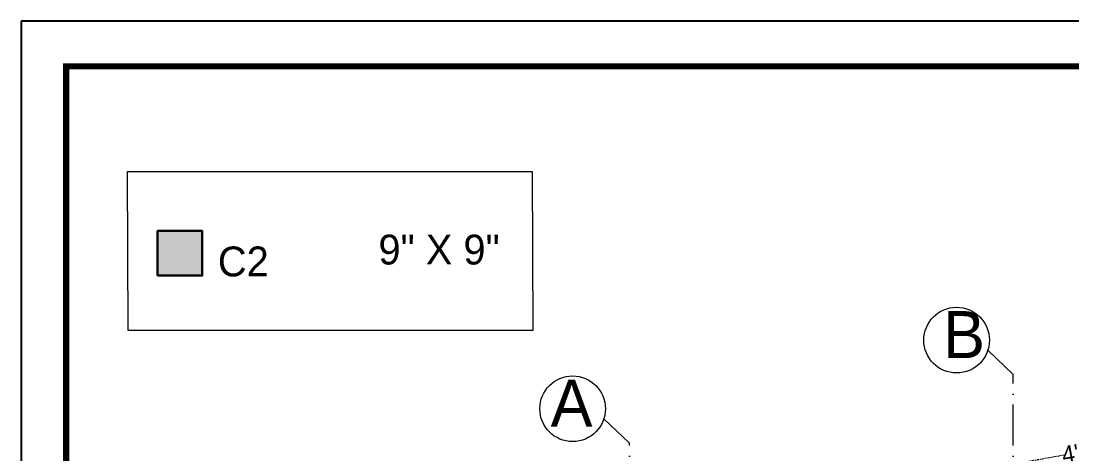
# Model space of a CAD drawing. Header units: millimetres. Extents: x -6808 to 215771, y -89660 to -16303.
# Drawn here: x 91677.3 to 91985.4, y -53804.5 to -53677.7 of the extents above; entities that cross this region are included whole.
import ezdxf

# ---------------------------------------------------------------- set-up
doc = ezdxf.new("R2010")
doc.units = ezdxf.units.MM
doc.header["$PDMODE"] = 35
doc.linetypes.add('ACAD_ISO10W100', pattern=[18, 12, -3, 0, -3])
doc.linetypes.add('DASHED', pattern=[0.75, 0.5, -0.25])
doc.layers.get('0').update_dxf_attribs({"color": 8})
doc.layers.add('col.center', color=5, linetype='ACAD_ISO10W100', lineweight=15)
doc.layers.add('column', color=5, linetype='Continuous', lineweight=30)
doc.layers.add('FORMAT', color=7, linetype='Continuous')
doc.styles.add('cdim', font='arial.ttf')
doc.styles.add('SAJ', font='eurr____.ttf')
doc.dimstyles.new('SAJ', dxfattribs={"dimtxt": 5, "dimasz": 2, "dimexe": 1, "dimexo": 1, "dimgap": 0.09375, "dimtad": 0, "dimdec": 1, "dimzin": 0, "dimdsep": 46, "dimlunit": 4, "dimtxsty": 'SAJ', "dimblk": 'OBLIQUE', "dimcen": 0.125, "dimdle": 0.375, "dimadec": 0, "dimazin": 0, "dimtfac": 1, "dimtdec": 1, "dimtofl": 0, "dimtmove": 0, "dimatfit": 3, "dimldrblk": 'OBLIQUE', "dimfxl": 1, "dimtolj": 1, "dimtzin": 0, "dimlwd": 5, "dimlwe": 5, "dimarcsym": 1})

# ---------------------------------------------------------------- blocks, each defined once
blk = doc.blocks.new('_Oblique')
at = {"color": 0, "linetype": 'ByBlock', "lineweight": -2}
blk.add_line((-0.5, -0.5), (0.5, 0.5), dxfattribs=at)
blk = doc.blocks.new('*D2190')
at = {"layer": 'col.center', "color": 0, "linetype": 'DASHED', "lineweight": 5, "transparency": 16777216}
for p, q in [((92016.1, -53798.86), (91998.47, -53802.01)), ((92017.76, -53810.34), (92015.55, -53797.94)), ((91965.61, -53807.88), (91983.23, -53804.73)), ((91968.01, -53819.22), (91965.8, -53806.83))]:
    blk.add_line(p, q, dxfattribs=at)
at = {"layer": 'Defpoints', "color": 0, "transparency": 16777216}
for p in [(92015.73, -53798.93), (92017.94, -53811.32), (91968.19, -53820.21)]:
    blk.add_point(p, dxfattribs=at)
at = {"layer": 'col.center', "color": 0, "lineweight": 5, "transparency": 16777216, "xscale": 2, "yscale": 2, "zscale": 2}
for p, rotation in [((92015.73, -53798.93), 10.12467165539955), ((91965.98, -53807.81), 190.1246716553995)]:
    blk.add_blockref('_Oblique', p, dxfattribs=dict(at, rotation=rotation))
at = {"layer": 'col.center', "color": 0, "transparency": 16777216, "insert": (91990.85, -53803.37), "char_height": 5, "attachment_point": 5, "rotation": 10.1247, "style": 'SAJ'}
blk.add_mtext('\\A1;4\'-2{\\H1x;\\S1/2;}"', dxfattribs=at)

msp = doc.modelspace()

# ---------------------------------------------------------------- hatches: boundary and pattern name
at = {"layer": 'column', "ltscale": 2}
msp.add_hatch(color=5, dxfattribs=at).paths.add_polyline_path([(91730.375, -53752.283), (91730.375, -53739.184), (91717.276, -53739.184), (91717.276, -53752.283)])

# ---------------------------------------------------------------- linework, layer by layer
at = {"layer": 'col.center'}
for p, q in [((91968.19, -53781.261), (91960.714, -53774.126)), ((91968.19, -54363.112), (91968.19, -53781.261)), ((91855.62, -53801.362), (91848.144, -53794.228)), ((91855.62, -54363.112), (91855.62, -53801.362))]:
    msp.add_line(p, q, dxfattribs=at)
at = {"layer": 'col.center', "linetype": 'ByBlock'}
for centre in [(91951.56, -53771.164), (91838.99, -53791.266)]:
    msp.add_circle(centre, 9.621, dxfattribs=at)
at = {"layer": 'column', "lineweight": 18}
msp.add_lwpolyline([(91708.445, -53721.751), (91827.124, -53721.751), (91827.306, -53768.358), (91708.627, -53768.358)], close=True, dxfattribs=at)
at = {"layer": 'column', "ltscale": 2}
msp.add_lwpolyline([(91717.276, -53752.283), (91730.375, -53752.283), (91730.375, -53739.184), (91717.276, -53739.184)], close=True, dxfattribs=at)
at = {"layer": 'FORMAT', "color": 0}
msp.add_lwpolyline([(91677.26, -53677.725), (91677.26, -54572.561), (92307.427, -54572.561), (92307.427, -53677.725)], close=True, dxfattribs=at)
msp.add_lwpolyline([(91677.26, -53677.725), (91677.26, -54572.561), (92307.427, -54572.561), (92307.427, -53677.725)], close=True, dxfattribs=at)
at = {"layer": 'FORMAT', "color": 0, "const_width": 1.848}
msp.add_lwpolyline([(91690.524, -53690.988), (91690.524, -54559.297), (92294.163, -54559.297), (92294.163, -53690.988)], close=True, dxfattribs=at)
msp.add_lwpolyline([(91690.524, -53690.988), (91690.524, -54559.297), (92294.163, -54559.297), (92294.163, -53690.988)], close=True, dxfattribs=at)

# ---------------------------------------------------------------- texts
at = {"layer": 'col.center', "char_height": 13.77, "width": 9.82631, "attachment_point": 1, "style": 'SAJ'}
for s, insert in [('\\A1;\\pi0.78964;{\\fCentury Gothic|b0|i0|c0|p34;B}', (91946.82, -53762.653)), ('\\A1;\\pi-1.7191;{\\fCentury Gothic|b0|i0|c0|p34;A}', (91834.25, -53782.755))]:
    msp.add_mtext(s, dxfattribs=dict(at, insert=insert))
at = {"layer": 'column', "insert": (91799.829, -53744.707), "char_height": 8.73269, "width": 335.40053, "attachment_point": 5, "style": 'cdim'}
msp.add_mtext('\\A1;{\\fCentury Gothic|b0|i0|c0|p34;9" X 9"}', dxfattribs=at)
at = {"layer": 'column', "linetype": 'ByBlock', "insert": (91734.975, -53743.753), "char_height": 8.73269, "width": 427.45664, "attachment_point": 1, "style": 'SAJ'}
msp.add_mtext('\\A1;{\\fCentury Gothic|b0|i0|c0|p34;C2}', dxfattribs=at)

# ---------------------------------------------------------------- dimensions: what is measured, and where the dimension line sits
at = {"layer": 'col.center'}
dim = msp.add_aligned_dim(p1=(91968.19, -53820.207), p2=(92017.94, -53811.323), distance=12.592, dimstyle='SAJ', override={"dimtmove": 1}, dxfattribs=at)
dim.commit()
dim.dimension.update_dxf_attribs({"geometry": '*D2190', "text_midpoint": (91990.851, -53803.369)})

doc.saveas('drawing.dxf')
